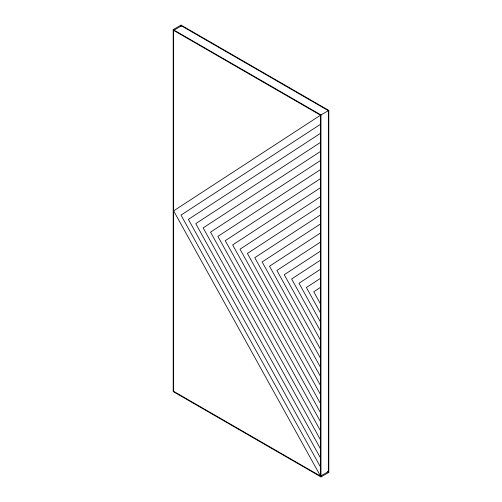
<?xml version="1.0" encoding="UTF-8"?>
<svg xmlns="http://www.w3.org/2000/svg" width="502" height="502" viewBox="0 0 502 502"><rect width="100%" height="100%" fill="white"/><g stroke="black" fill="none" stroke-linecap="round" stroke-linejoin="round"><path stroke-width="0.75" d="M320.521 124.264L181.015 215.12L320.521 467.061M320.521 133.319L188.388 219.38L320.521 458.006M320.521 142.38L195.767 223.635L320.521 448.945M320.521 151.441L203.141 227.889L320.521 439.884M320.521 160.502L210.514 232.15L320.521 430.823M320.521 169.563L217.887 236.404L320.521 421.762M320.521 178.624L225.26 240.665L320.521 412.7M320.521 187.685L232.639 244.92L320.521 403.639M320.521 196.746L240.012 249.18L320.521 394.578M320.521 205.807L247.386 253.435L320.521 385.517M320.521 214.869L254.759 257.695L320.521 376.462M320.521 223.923L262.132 261.95L320.521 367.401M320.521 232.984L269.511 266.211L320.521 358.34M320.521 242.046L276.884 270.465L320.521 349.279M320.521 251.107L284.257 274.726L320.521 340.218M320.521 260.168L291.631 278.98L320.521 331.157M320.521 269.229L299.004 283.241L320.521 322.096M320.521 278.29L306.383 287.495L320.521 313.035M320.521 287.351L313.756 291.756L320.521 303.974M173.196 29.624L181.027 25.1L328.804 110.415L328.804 472.376L320.973 476.9L173.196 391.585L173.196 29.624L320.973 114.939L320.973 476.9M173.642 30.402L181.479 25.878L328.358 110.678L328.358 471.598L320.521 476.122L173.642 391.322L173.642 30.402L320.521 115.203L328.804 110.415M327.448 471.591L328.804 472.376M181.027 25.1L181.027 26.669M320.521 115.203L173.642 210.865L320.521 476.122L320.521 115.203"/></g></svg>
